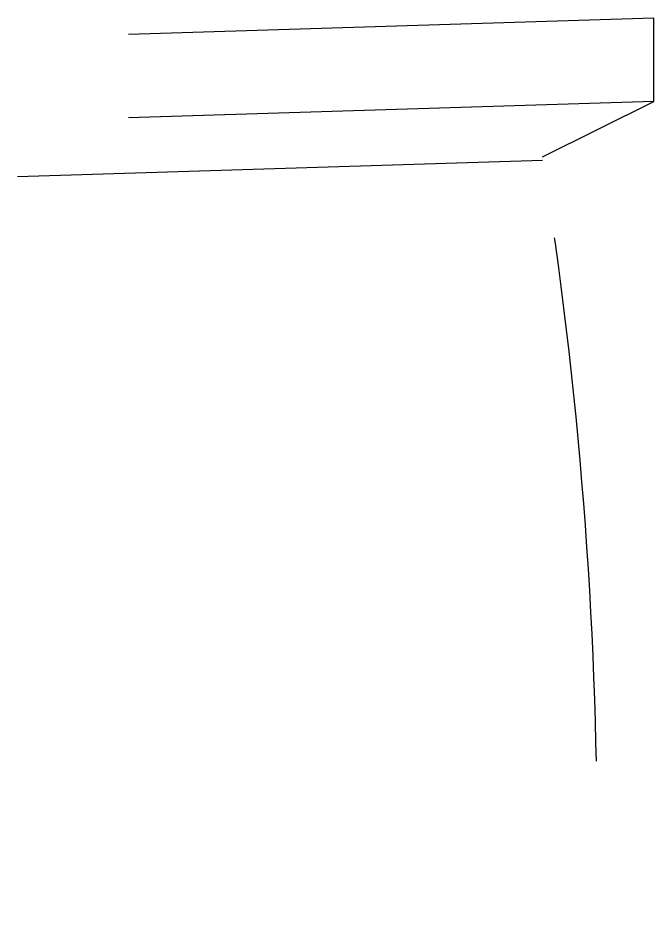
# Model space of a CAD drawing. Header units: inches. Extents: x 405346 to 489838, y -25612 to 14934.
# Drawn here: x 467701.6 to 467895.1, y 4586.9 to 4863.9 of the extents above; entities that cross this region are included whole.
import ezdxf

# ---------------------------------------------------------------- set-up
doc = ezdxf.new("R2010")
doc.units = ezdxf.units.IN
doc.header["$LTSCALE"] = 200
doc.header["$MEASUREMENT"] = 0
doc.linetypes.add('DH-HID2', pattern=[1.2, 0.8, -0.4])
doc.layers.add('FU-FURM', color=251, linetype='DH-HID2')

# ---------------------------------------------------------------- blocks, each defined once
blk = doc.blocks.new('FLLLL')
at = {"layer": 'FU-FURM'}
for p, q in [((467942.63, 4267.22), (467628.49, 4257.48)), ((467942.6, 4241.84), (467942.63, 4267.22)), ((467942.6, 4241.84), (467622.05, 4231.89)), ((467908.73, 4224.96), (467942.6, 4241.84)), ((467908.77, 4223.86), (467710.21, 4217.71))]:
    blk.add_line(p, q, dxfattribs=at)
blk.add_arc((466594.82, 4015.05), 1330.57, 350.7811, 9.07678, dxfattribs=at)

msp = doc.modelspace()

# ---------------------------------------------------------------- block references
msp.add_blockref('FLLLL', (-47.5, 596.66))

doc.saveas('drawing.dxf')
